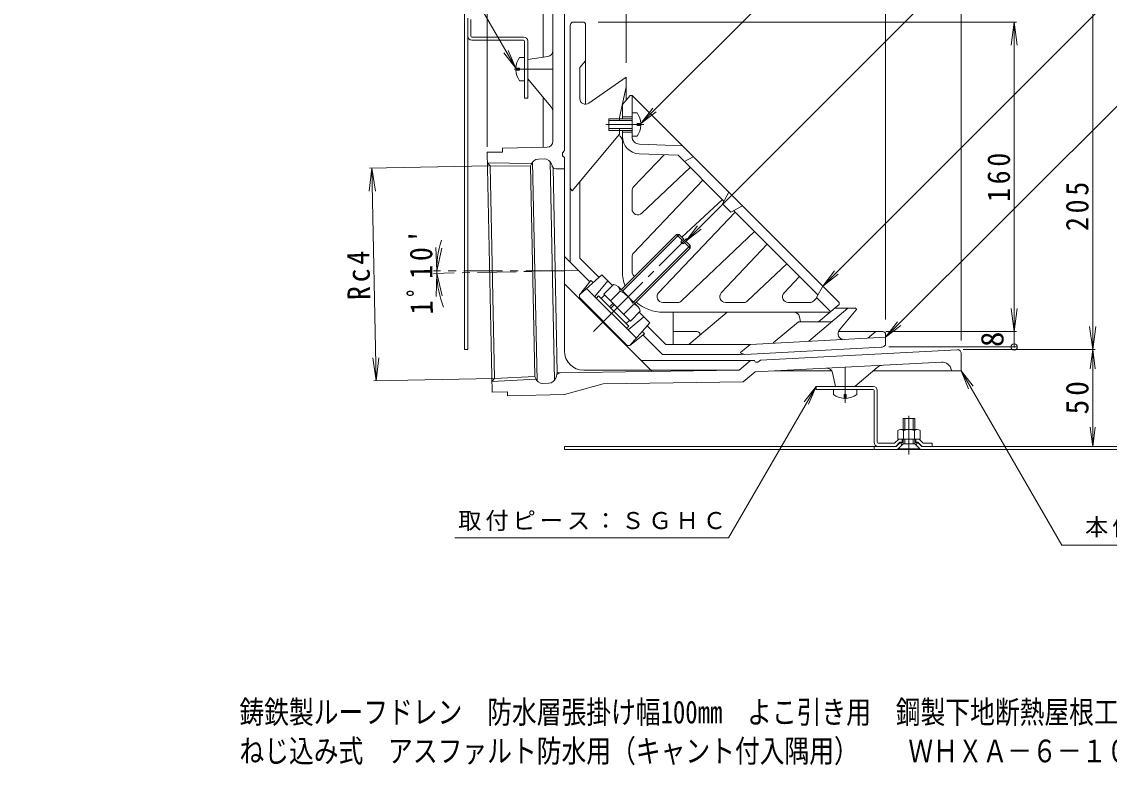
# Model space of a CAD drawing. Units: millimetres, scale not verified. Extents: x -458 to 411, y -549 to 465.
# Drawn here: x -458 to 104, y -549 to -165 of the extents above; entities that cross this region are included whole.
import ezdxf
from ezdxf.enums import TextEntityAlignment as Align

# ---------------------------------------------------------------- set-up
doc = ezdxf.new("R2010")
doc.units = ezdxf.units.MM
doc.header["$LTSCALE"] = 4
doc.header["$PDMODE"] = 32
doc.header["$PDSIZE"] = 3.2
for name, pattern in [('CHAIN1', [8, 5, -1, 1, -1]), ('CHAIN2', [12, 9, -1, 1, -1]), ('DOUBLE_CHAIN2', [12.8, 9, -1, 0.6, -0.6, 0.6, -1])]:
    doc.linetypes.add(name, pattern=pattern)
for name, color, linetype, lineweight in [('2-0', 4, 'Continuous', 9), ('2-1', 6, 'Continuous', 9), ('2-2', 3, 'Continuous', 9), ('2-4', 7, 'Continuous', 9), ('2-5', 7, 'Continuous', 9), ('2-8', 2, 'Continuous', 9), ('2-A_2-Aﾚｲﾔ', 2, 'Continuous', 9)]:
    doc.layers.add(name, color=color, linetype=linetype, lineweight=lineweight)
doc.layers.add('F-4_F-4ﾚｲﾔ', color=2, linetype='Continuous')
doc.styles.add('ＭＳ ゴシック', font='')
doc.styles.get('ＭＳ ゴシック').set_extended_font_data('MS Gothic')

msp = doc.modelspace()

# ---------------------------------------------------------------- linework, layer by layer
at = {"layer": '2-0'}
for p, q in [((-188.813, -129.629), (-188.813, -183.398)), ((-177.812, -231.687), (-177.812, -131.629)), ((-183.812, -141.961), (-183.812, -227.001)), ((-186.356, -183.02), (-196.813, -184.629)), ((-184.982, -208.728), (-196.813, -194.629)), ((-188.813, -204.163), (-188.813, -230.042)), ((-186.752, -230), (-209.814, -230.47)), ((-217.772, -232.633), (-215.247, -356.607)), ((-178.813, -232.879), (-177.812, -231.687)), ((-217.66, -238.116), (-194.844, -238.365)), ((-216.151, -239.611), (-195.273, -239.838)), ((-195.071, -239.073), (-195.273, -239.838)), ((-193.061, -348.491), (-195.273, -239.838)), ((-191.968, -350.758), (-194.274, -237.529)), ((-188.32, -236.034), (-191.285, -236.094)), ((-182.97, -350.575), (-185.275, -237.346)), ((-184.141, -239.749), (-184.416, -238.856)), ((-181.549, -346.669), (-183.711, -240.504)), ((-182.189, -241.16), (-177.812, -241.16)), ((-177.812, -286.546), (-174.891, -289.467)), ((-177.812, -300.688), (-132.555, -345.945)), ((25.083, -334.687), (-76.595, -340.016)), ((27.187, -336.684), (27.187, -345.629)), ((-81.665, -340.281), (-138.219, -340.281)), ((-81.665, -340.281), (-87.624, -345.281)), ((-79.917, -340.19), (-81.665, -340.281)), ((16.918, -341.123), (-79.346, -346.168)), ((-77.868, -341.084), (-78.866, -341.136)), ((-77.868, -341.084), (-76.595, -340.016)), ((-181.549, -346.669), (-182.172, -349.031)), ((-181.549, -346.669), (-87.624, -345.281)), ((-167.813, -345.281), (-87.624, -345.281)), ((-79.346, -346.168), (-85.401, -351.249)), ((-39.491, -345.629), (-69.062, -345.629)), ((-39.285, -346.61), (-37.813, -353.629)), ((-16.176, -343.866), (-27.812, -353.629)), ((27.187, -345.629), (-18.278, -345.629)), ((22.072, -345.082), (22.187, -345.629)), ((-215.359, -351.123), (-192.499, -349.942)), ((-213.912, -349.568), (-193.061, -348.491)), ((-192.828, -349.248), (-193.061, -348.491)), ((-185.958, -352.01), (-188.923, -352.07)), ((-157.813, -352.319), (-177.812, -357.845)), ((-157.813, -352.319), (-85.401, -351.249)), ((-207.248, -356.444), (-215.247, -356.607)), ((-207.248, -356.444), (-207.208, -358.444)), ((-207.208, -358.444), (-177.812, -357.845))]:
    msp.add_line(p, q, dxfattribs=at)
at = {"layer": '2-0', "linetype": 'CHAIN1'}
for p, q in [((-183.812, -189.629), (-204.73, -189.629)), ((-177.812, -293.832), (-245.453, -293.832)), ((-170.732, -293.688), (-245.448, -295.209))]:
    msp.add_line(p, q, dxfattribs=at)
at = {"layer": '2-0', "linetype": 'CHAIN2'}
for p, q in [((-162.828, -325.206), (-114.766, -277.144)), ((-32.813, -362.095), (-32.813, -343.729))]:
    msp.add_line(p, q, dxfattribs=at)
at = {"layer": '2-0'}
for points in [[(-209.814, -230.47), (-209.773, -232.47), (-217.772, -232.633)], [(-178.813, -232.879), (-178.813, -234.379), (-177.812, -235.379), (-177.812, -335.281)], [(-217.66, -238.116), (-216.151, -239.611), (-213.912, -349.568), (-215.359, -351.123)]]:
    msp.add_lwpolyline(points, dxfattribs=at)
for centre, radius, start, end in [((-186.813, -180.055), 3, 278.74631, 0), ((-188.813, -211.942), 5, 0, 39.99959), ((-186.813, -227.001), 3, 271.1664, 0), ((-177.812, -233.243), 1, 140.0047, 180), ((-177.812, -233.965), 1, 180, 224.99397), ((-178.813, -235.793), 1, 0, 44.99397), ((-178.813, -231.323), 1, 320.0047, 0), ((-191.204, -240.093), 4, 91.16612, 165.22083), ((-188.239, -240.033), 4, 17.11139, 91.16612), ((-182.229, -239.16), 2, 197.11024, 271.16685), ((-167.813, -335.281), 10, 180, 270), ((25.187, -336.684), 2, 0, 92.99921), ((-79.891, -340.689), 0.5, 3.01041, 92.99921), ((-78.892, -340.637), 0.5, 183.0107, 272.99905), ((-12.962, -347.696), 5, 93.00032, 130.00017), ((17.179, -346.116), 5, 11.93828, 92.99974), ((-180.004, -348.652), 2, 90.63733, 165.22083), ((-42.221, -347.226), 3, 11.84943, 93.00011), ((-189.005, -348.071), 4, 197.11092, 271.16684), ((-186.04, -348.01), 4, 271.16684, 345.22014)]:
    msp.add_arc(centre, radius, start, end, dxfattribs=at)
at = {"layer": '2-1'}
for p, q in [((-174.891, -167.55), (-174.891, -289.467)), ((-174.189, -165.621), (-173.891, -165.266)), ((-168.391, -165.266), (-173.891, -165.266)), ((-166.891, -166.766), (-166.891, -207.809)), ((-166.891, -185.266), (-169.891, -188.841)), ((-169.891, -204.809), (-169.891, -188.841)), ((-165.17, -207.266), (-145.891, -193.766)), ((-145.891, -193.766), (-145.891, -205.649)), ((-145.891, -198.766), (-149.391, -214.548)), ((-149.391, -214.548), (-149.391, -216.136)), ((-149.391, -223.266), (-173.891, -252.464)), ((-149.391, -220.396), (-149.391, -223.266)), ((-174.189, -252.109), (-173.891, -252.464)), ((-169.891, -287.396), (-169.891, -247.697)), ((-174.891, -289.467), (-164.74, -299.618)), ((-169.891, -287.396), (-159.957, -297.331)), ((-158.451, -296.008), (-170.118, -306.261)), ((-158.451, -296.008), (-153.007, -301.452)), ((-164.108, -298.836), (-170.116, -306.259)), ((-166.355, -302.953), (-140.648, -328.66)), ((-164.108, -298.836), (-162.967, -299.977)), ((-155.395, -299.064), (-162.112, -307.196)), ((-170.118, -306.261), (-170.118, -307.675)), ((-170.118, -307.675), (-145.37, -332.424)), ((-31.391, -313.266), (-51.615, -330.236)), ((-27.463, -313.266), (-38.275, -313.266)), ((-35.783, -324.458), (-27.081, -314.088)), ((-136.759, -317.7), (-144.891, -324.417)), ((-121.619, -331.918), (-121.619, -315.266)), ((-93.775, -315.266), (-113.619, -331.918)), ((-56.891, -320.266), (-69.916, -331.195)), ((-40.461, -320.266), (-56.891, -320.266)), ((-136.531, -326.413), (-137.671, -325.273)), ((-135.025, -322.262), (-125.37, -331.918)), ((-109.318, -325.266), (-121.619, -325.266)), ((-13.391, -325.266), (-36.268, -325.266)), ((-16.891, -325.266), (-21.029, -328.738)), ((-136.531, -326.413), (-143.953, -332.422)), ((-137.312, -327.046), (-127.162, -337.197)), ((-107.818, -326.766), (-107.818, -327.05)), ((-81.697, -331.918), (-11.891, -328.259)), ((-11.891, -326.766), (-11.891, -332.265)), ((-143.956, -332.424), (-145.37, -332.424)), ((-81.697, -331.918), (-125.37, -331.918)), ((-84.588, -337.076), (-14.167, -333.385)), ((-12.395, -332.688), (-11.891, -332.265)), ((-127.162, -337.197), (-86.891, -337.197))]:
    msp.add_line(p, q, dxfattribs=at)
at = {"layer": '2-1', "linetype": 'DOUBLE_CHAIN2'}
msp.add_line((-85.798, -337.139), (-88.271, -337.269), dxfattribs=at)
at = {"layer": '2-1'}
for points in [[(-139.147, -315.312), (-133.702, -320.757), (-143.956, -332.424)], [(-86.673, -336.378), (-86.891, -336.195), (-81.8, -331.923)]]:
    msp.add_lwpolyline(points, dxfattribs=at)
for centre, radius, start, end in [((-171.891, -167.55), 3, 139.99997, 180), ((-168.391, -166.766), 1.5, 0, 90), ((-146.391, -194.727), 0.5, 0, 125.00484), ((-166.891, -204.809), 3, 180, 305.00085), ((-171.891, -250.18), 3, 180, 220.00003), ((-27.463, -313.766), 0.5, 319.99725, 90), ((-40.461, -318.266), 2, 270, 310.0004), ((-109.318, -326.766), 1.5, 0, 90), ((-33.485, -326.387), 3, 139.9996, 273.00014), ((-13.391, -326.766), 1.5, 0, 90), ((-84.745, -334.08), 3, 229.99997, 273.00014), ((-14.324, -330.389), 3, 272.99916, 310.00003)]:
    msp.add_arc(centre, radius, start, end, dxfattribs=at)
at = {"layer": '2-2'}
for p, q in [((-147.966, -208.122), (-143.891, -203.266)), ((-143.891, -203.266), (-142.891, -203.266)), ((-142.891, -224.417), (-142.891, -203.266)), ((-142.891, -203.266), (-35.892, -310.266)), ((-147.891, -208.033), (-147.891, -215.266)), ((-147.891, -214.266), (-142.891, -214.266)), ((-147.891, -294.266), (-147.891, -221.266)), ((-147.891, -222.266), (-142.891, -222.266)), ((-139.045, -228.414), (-116.891, -229.266)), ((-126.271, -233.909), (-142.067, -250.555)), ((-111.235, -234.923), (-115.831, -237.398)), ((-112.818, -240.41), (-137.826, -264.142)), ((-106.269, -246.959), (-142.067, -284.683)), ((-142.891, -261.966), (-142.891, -252.62)), ((-117.125, -276.523), (-96.201, -257.027)), ((-129.153, -305.201), (-89.652, -263.576)), ((-85.856, -260.302), (-91.831, -263.519)), ((-90.452, -262.777), (-46.852, -306.377)), ((-79.584, -273.644), (-117.308, -309.443)), ((-73.035, -280.193), (-96.767, -305.201)), ((-142.891, -294.352), (-142.891, -286.748)), ((-62.967, -290.261), (-83.18, -309.442)), ((-56.418, -296.81), (-64.381, -305.201)), ((-47.439, -307.911), (-49.053, -309.442)), ((-126.977, -310.266), (-119.373, -310.266)), ((-94.591, -310.266), (-85.245, -310.266)), ((-62.205, -310.266), (-51.117, -310.266)), ((-35.892, -311.266), (-46.617, -320.266)), ((-35.892, -310.266), (-35.892, -311.266)), ((-126.891, -315.266), (-40.658, -315.266)), ((-56.409, -317.678), (-55.891, -320.266)), ((-55.891, -320.266), (-46.617, -320.266))]:
    msp.add_line(p, q, dxfattribs=at)
at = {"layer": '2-2', "linetype": 'CHAIN1'}
msp.add_line((-156.46, -218.266), (-136.83, -218.266), dxfattribs=at)
at = {"layer": '2-2'}
for points in [[(-139.237, -233.41), (-119.041, -234.187), (-95.402, -257.827)], [(-92.927, -253.23), (-96.145, -259.206), (-91.831, -263.519)], [(-44.377, -301.781), (-47.594, -307.756), (-40.346, -315.004)]]:
    msp.add_lwpolyline(points, dxfattribs=at)
for centre, radius, start, end in [((-150.891, -226.726), 3, 0, 70.98938), ((-138.891, -224.417), 9, 179.99965, 267.79723), ((-138.891, -224.417), 4, 179.99965, 267.79723), ((-139.891, -252.62), 3, 136.50002, 179.99966), ((-139.891, -261.966), 3, 180.00017, 313.49998), ((-139.891, -286.748), 3, 136.50002, 179.99983), ((-126.891, -294.266), 21, 180, 200.87131), ((-139.891, -294.352), 3, 180, 235.51627), ((-126.977, -307.266), 3, 136.50073, 270), ((-94.591, -307.266), 3, 136.50002, 269.99983), ((-62.205, -307.266), 3, 136.50002, 270), ((-126.891, -294.266), 21, 228.8649, 270), ((-119.373, -307.266), 3, 270.00017, 313.49998), ((-85.245, -307.266), 3, 270.00034, 313.49998), ((-51.117, -307.266), 3, 270.00034, 313.50046), ((-59.351, -318.266), 3, 11.31007, 90)]:
    msp.add_arc(centre, radius, start, end, dxfattribs=at)
at = {"layer": '2-4'}
for p, q in [((-217.772, -229.721), (-217.772, 76.516)), ((27.187, -329.992), (27.187, 76.516)), ((-145.891, -186.409), (-145.891, 49.566)), ((-11.891, -319.01), (-11.891, 49.566)), ((95.108, -384.629), (95.108, 25.371)), ((-160.391, -165.319), (55.745, -165.319)), ((54.545, -165.319), (52.978, -177.216)), ((54.545, -333.266), (54.545, -165.319)), ((54.545, -165.319), (56.111, -177.216)), ((-277.321, -240.857), (-278.645, -252.784)), ((-216.878, -239.626), (-278.521, -240.881)), ((-275.082, -350.814), (-277.321, -240.857)), ((-277.321, -240.857), (-275.513, -252.72)), ((-243.828, -293.832), (-244.351, -281.843)), ((-243.828, -293.832), (-241.231, -282.116)), ((-243.811, -295.176), (-244.09, -307.172)), ((-243.811, -295.176), (-240.975, -306.836)), ((54.545, -325.266), (52.978, -313.369)), ((54.545, -325.266), (56.111, -313.369)), ((-11.717, -325.266), (55.745, -325.266)), ((95.108, -334.629), (93.542, -322.732)), ((95.108, -334.629), (96.674, -322.732)), ((-10.217, -333.266), (55.745, -333.266)), ((28.136, -334.629), (96.308, -334.629)), ((95.108, -334.629), (93.803, -344.544)), ((95.108, -334.629), (96.413, -344.544)), ((-275.082, -350.814), (-276.89, -338.951)), ((-275.082, -350.814), (-273.758, -338.887)), ((-214.616, -349.582), (-276.282, -350.838)), ((95.108, -384.629), (93.803, -374.714)), ((95.108, -384.629), (96.413, -374.714))]:
    msp.add_line(p, q, dxfattribs=at)
msp.add_arc((-191.836, -293.832), 51.992, 162.37329, 201.34232, dxfattribs=at)
msp.add_point((54.545, -333.266), dxfattribs=at)
at = {"layer": '2-5'}
for p, q in [((-138.303, -217.787), (177.298, 97.814)), ((-115.141, -278.507), (155.922, -7.444)), ((-44.377, -301.781), (166.211, -91.193)), ((-11.891, -328.259), (141.678, -174.69)), ((-203.001, -189.15), (-209.089, -181.217)), ((-203.001, -189.15), (-206.828, -179.911)), ((-138.303, -217.787), (-132.215, -209.853)), ((-138.303, -217.787), (-130.369, -211.699)), ((-115.141, -278.507), (-109.053, -270.573)), ((-115.141, -278.507), (-107.207, -272.419)), ((-44.377, -301.781), (-38.289, -293.848)), ((-44.377, -301.781), (-36.443, -295.693)), ((-11.891, -328.259), (-5.804, -320.326)), ((-11.891, -328.259), (-3.958, -322.172)), ((27.187, -345.629), (33.275, -353.563)), ((27.187, -345.629), (31.014, -354.868)), ((27.187, -345.629), (79.218, -435.749)), ((-47.813, -353.629), (-92.99, -431.878)), ((-47.813, -353.629), (-53.9, -361.563)), ((-47.813, -353.629), (-51.64, -362.868)), ((-234.435, -431.878), (-92.99, -431.878)), ((201.692, -435.749), (79.218, -435.749))]:
    msp.add_line(p, q, dxfattribs=at)
msp.add_lwpolyline([(-203.001, -189.15), (-286.447, -44.471), (-458.213, -44.471)], dxfattribs=at)
at = {"layer": '2-8'}
for p, q in [((-229.413, 25.371), (-229.413, -334.629)), ((-226.212, -172.529), (-226.212, -164.042)), ((-225.713, -173.029), (-198.913, -173.029)), ((-198.913, -174.629), (-225.713, -174.629)), ((-198.413, -175.129), (-198.413, -204.629)), ((-196.813, -175.129), (-196.813, -204.629)), ((-198.413, -204.629), (-196.813, -204.629)), ((-18.313, -353.629), (-47.813, -353.629)), ((-47.813, -355.229), (-47.813, -353.629)), ((-18.313, -355.229), (-47.813, -355.229)), ((-17.813, -355.729), (-17.813, -382.529)), ((-16.213, -382.529), (-16.213, -355.729)), ((-3.313, -380.929), (-3.313, -382.529)), ((3.687, -380.929), (3.687, -382.529)), ((7.6, -383.029), (5.5, -380.929)), ((-17.813, -384.629), (-17.813, -386.229)), ((-15.713, -383.029), (-7.225, -383.029)), ((-6.563, -384.629), (-4.463, -382.529)), ((-4.463, -382.529), (-2.813, -382.529)), ((-2.813, -382.647), (-4.444, -382.647)), ((3.187, -382.529), (4.837, -382.529)), ((4.819, -382.647), (3.187, -382.647)), ((6.937, -384.629), (4.837, -382.529)), ((7.6, -383.029), (12.187, -383.029)), ((12.187, -383.029), (12.187, -384.629))]:
    msp.add_line(p, q, dxfattribs=at)
at = {"layer": '2-8', "linetype": 'CHAIN1'}
msp.add_line((0.187, -368.9), (0.187, -389.028), dxfattribs=at)
at = {"layer": '2-8'}
for points in [[(-227.813, -163.242), (-227.813, -334.629), (-229.413, -334.629)], [(-7.225, -383.029), (-5.125, -380.929), (5.5, -380.929)], [(-3.313, -383.779), (-5.763, -386.229), (-177.812, -386.229)], [(-6.425, -384.629), (-177.812, -384.629), (-177.812, -386.229)], [(-3.313, -383.779), (-4.444, -382.647), (-6.425, -384.629)], [(3.687, -383.779), (4.819, -382.647), (6.8, -384.629)], [(3.687, -383.779), (6.137, -386.229), (182.187, -386.229)], [(6.8, -384.629), (182.187, -384.629), (182.187, -386.229)]]:
    msp.add_lwpolyline(points, dxfattribs=at)
for centre, radius, start, end in [((-225.713, -172.529), 2.1, 180, 270), ((-225.713, -172.529), 0.5, 180, 270), ((-198.913, -175.129), 2.1, 0, 90), ((-198.913, -175.129), 0.5, 0, 90), ((-18.313, -355.729), 2.1, 0, 90), ((-18.313, -355.729), 0.5, 0, 90), ((-15.713, -382.529), 2.1, 180, 270), ((-15.713, -382.529), 0.5, 180, 270)]:
    msp.add_arc(centre, radius, start, end, dxfattribs=at)
at = {"layer": '2-A_2-Aﾚｲﾔ'}
for p, q in [((-201.013, -183.629), (-198.413, -183.629)), ((-203.002, -189.15), (-201.013, -189.15)), ((-203.002, -190.108), (-201.013, -190.108)), ((-201.013, -190.108), (-201.013, -189.15)), ((-201.013, -195.629), (-198.413, -195.629)), ((-140.291, -212.266), (-142.891, -212.266)), ((-154.891, -215.266), (-154.891, -221.266)), ((-142.891, -215.266), (-154.891, -215.266)), ((-142.891, -216.136), (-154.891, -216.136)), ((-140.291, -218.745), (-140.291, -217.787)), ((-138.303, -217.787), (-140.291, -217.787)), ((-138.303, -218.745), (-140.291, -218.745)), ((-142.891, -220.396), (-154.891, -220.396)), ((-142.891, -221.266), (-154.891, -221.266)), ((-140.291, -224.266), (-142.891, -224.266)), ((-148.481, -303.715), (-119.913, -275.148)), ((-147.774, -304.422), (-118.5, -275.148)), ((-119.913, -275.148), (-118.5, -275.148)), ((-116.908, -278.154), (-119.913, -275.148)), ((-116.201, -277.446), (-118.5, -275.148)), ((-142.117, -310.079), (-112.843, -280.805)), ((-117.615, -278.861), (-116.201, -277.446)), ((-116.555, -279.921), (-117.615, -278.861)), ((-116.555, -279.921), (-115.141, -278.507)), ((-112.843, -282.219), (-115.848, -279.214)), ((-112.843, -280.805), (-115.141, -278.507)), ((-112.843, -280.805), (-112.843, -282.219)), ((-141.41, -310.786), (-112.843, -282.219)), ((-152.508, -300.954), (-157.532, -305.978)), ((-150.14, -302.056), (-139.751, -312.445)), ((-161.279, -308.029), (-160.148, -306.897)), ((-144.591, -322.454), (-160.148, -306.897)), ((-158.875, -308.17), (-157.107, -306.402)), ((-143.672, -319.837), (-157.532, -305.978)), ((-149.037, -304.424), (-154.061, -309.448)), ((-154.544, -312.501), (-152.776, -310.734)), ((-153.837, -313.208), (-152.069, -311.441)), ((-142.119, -311.343), (-147.143, -316.367)), ((-145.865, -321.181), (-144.096, -319.413)), ((-138.648, -314.813), (-143.672, -319.837)), ((-145.723, -323.585), (-144.591, -322.454)), ((-38.812, -357.829), (-38.812, -355.229)), ((-33.292, -357.829), (-32.334, -357.829)), ((-33.292, -359.818), (-33.292, -357.829)), ((-32.334, -359.818), (-32.334, -357.829)), ((-26.813, -357.829), (-26.813, -355.229)), ((3.187, -370.229), (-2.813, -370.229)), ((-2.813, -375.929), (-2.813, -370.229)), ((-1.943, -375.929), (-1.943, -370.229)), ((2.317, -375.929), (2.317, -370.229)), ((3.187, -375.929), (3.187, -370.229)), ((-5.563, -376.419), (-5.563, -380.929)), ((-4.119, -375.929), (4.494, -375.929)), ((-2.676, -376.419), (-2.676, -380.929)), ((3.051, -376.419), (3.051, -380.929)), ((5.937, -376.419), (5.937, -380.929)), ((-1.943, -383.279), (-1.943, -380.929)), ((2.317, -383.279), (2.317, -380.929)), ((-5.463, -386.229), (-5.463, -385.929)), ((5.837, -386.229), (-5.463, -386.229)), ((-2.813, -383.279), (3.187, -383.279))]:
    msp.add_line(p, q, dxfattribs=at)
for points in [[(-2.813, -380.929), (-2.813, -383.279), (-5.463, -385.929)], [(3.187, -380.929), (3.187, -383.279), (5.837, -385.929)], [(5.837, -386.229), (5.837, -385.929), (-5.463, -385.929)]]:
    msp.add_lwpolyline(points, dxfattribs=at)
for centre, radius, start, end in [((-193.013, -189.629), 10, 143.13013, 177.25438), ((-193.013, -189.629), 10, 182.74562, 216.86987), ((-148.291, -218.266), 10, 2.74562, 36.86987), ((-148.291, -218.266), 10, 323.13013, 357.25438), ((-152.835, -304.751), 3.811, 4.92564, 85.07436), ((-154.718, -317.024), 13.822, 24.26926, 65.73074), ((-142.446, -315.141), 3.811, 4.92564, 85.07436), ((-32.813, -349.829), 10, 233.13013, 267.25438), ((-32.813, -349.829), 10, 272.74562, 306.86987), ((-4.119, -378.296), 2.368, 52.44278, 127.55722), ((0.187, -384.527), 8.598, 70.548, 109.452), ((4.494, -378.296), 2.368, 52.44278, 127.55722)]:
    msp.add_arc(centre, radius, start, end, dxfattribs=at)

# ---------------------------------------------------------------- texts
at = {"layer": '2-4', "color": 2, "style": 'ＭＳ ゴシック'}
msp.add_text('8', height=11.73, rotation=90, dxfattribs=at).set_placement((52.545, -333.266), align=Align.BOTTOM_LEFT)
at = {"layer": '2-4', "color": 2, "char_height": 11.73, "attachment_point": 7, "style": 'ＭＳ ゴシック'}
for s, insert, rotation in [('\\T1.27;\\W0.9;160', (52.545, -258.292), 90), ('\\T1.27;\\W0.9;205', (93.108, -273.303), 90), ("\\T1.28;\\W0.9;1ﾟ10'", (-245.601, -316.38), 90.583), ('\\T1.27;\\W0.9;Rc4', (-277.937, -308.873), 91.167), ('\\T1.27;\\W0.95;50', (93.108, -368.129), 90)]:
    msp.add_mtext(s, dxfattribs=dict(at, insert=insert, rotation=rotation))
at = {"layer": '2-5', "char_height": 8.798, "attachment_point": 7, "style": 'ＭＳ ゴシック'}
for s, insert in [('\\T1.17;取付ピース：ＳＧＨＣ', (-232.71, -428.371)), ('\\T1.17;本体：ＦＣ１５０', (91.133, -431.68))]:
    msp.add_mtext(s, dxfattribs=dict(at, insert=insert))
at = {"layer": 'F-4_F-4ﾚｲﾔ', "style": 'ＭＳ ゴシック', "width": 0.8}
for s, p in [('鋳鉄製ルーフドレン\u3000防水層張掛け幅100mm\u3000よこ引き用\u3000鋼製下地断熱屋根工法用', (-345.753, -531.38)), ('ねじ込み式\u3000アスファルト防水用（キャント付入隅用）\u3000\u3000ＷＨＸＡ－６－１００－５０', (-345.735, -551.483))]:
    msp.add_text(s, height=11.73, dxfattribs=at).set_placement(p, align=Align.BOTTOM_LEFT)

doc.saveas('drawing.dxf')
